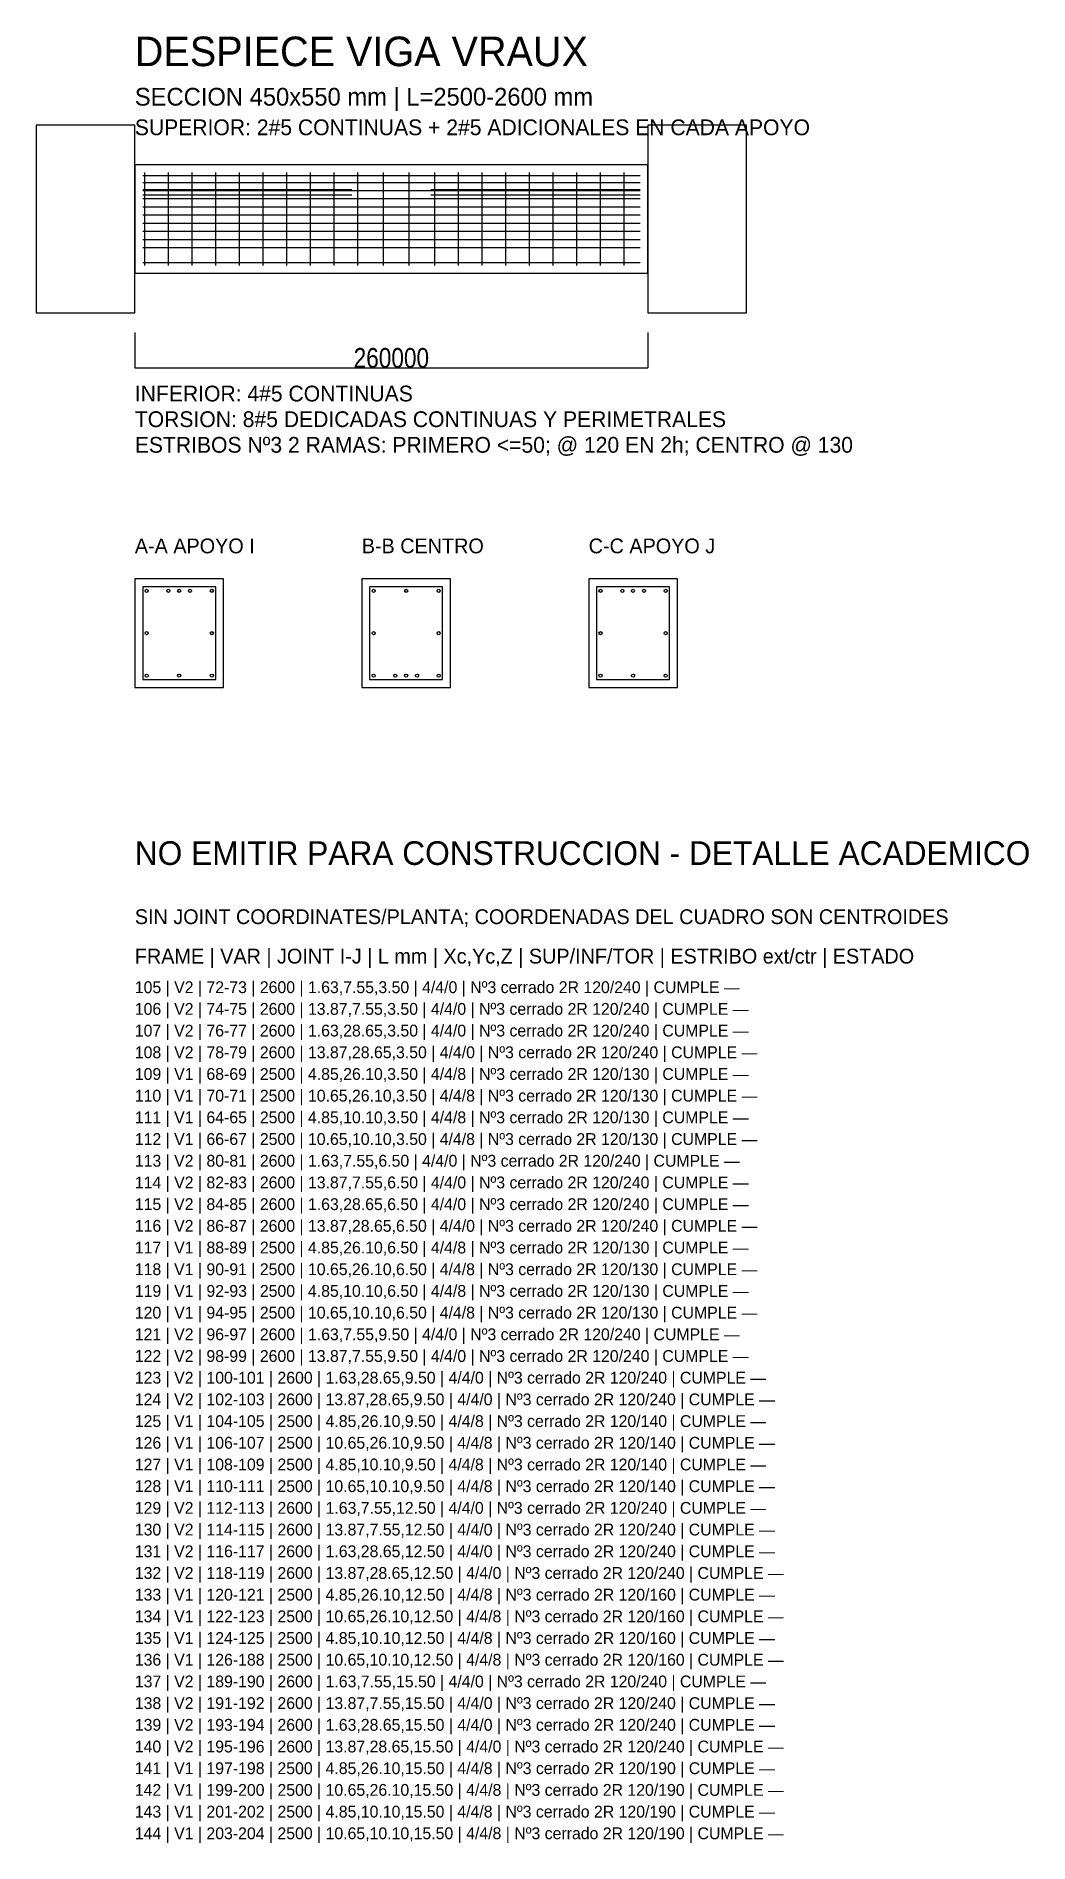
# Model space of a CAD drawing. Header units: metres. Extents: x -500 to 4530, y -7958 to 1202.
import ezdxf

# ---------------------------------------------------------------- set-up
doc = ezdxf.new("R2010")
doc.units = ezdxf.units.M
for name, color, linetype in [('ACERO_INF', 1, 'Continuous'), ('ACERO_SUP', 5, 'Continuous'), ('ACERO_TOR', 30, 'Continuous'), ('ALERTA', 1, 'Continuous'), ('CONTORNO', 7, 'Continuous'), ('COTAS', 3, 'Continuous'), ('ESTRIBOS', 8, 'Continuous'), ('TEXTO', 7, 'Continuous')]:
    doc.layers.add(name, color=color, linetype=linetype)
doc.styles.add('OpenSansCondensed-Light', font='OpenSansCondensed-Light.ttf')
doc.dimstyles.new('EZDXF', dxfattribs={"dimtxt": 0.25, "dimasz": 0.175, "dimexe": 0.375, "dimexo": 0.125, "dimgap": 0.1, "dimtad": 1, "dimlfac": 100, "dimzin": 12, "dimdsep": 46, "dimtxsty": 'OpenSansCondensed-Light', "dimblk": 'ARCHTICK', "dimcen": 2.5, "dimazin": 3, "dimtfac": 0.5, "dimtmove": 2, "dimatfit": 3})

# ---------------------------------------------------------------- blocks, each defined once
blk = doc.blocks.new('_ARCHTICK')
at = {"color": 0, "linetype": 'BYBLOCK', "const_width": 0.15}
blk.add_lwpolyline([(-0.5, -0.5), (0.5, 0.5)], dxfattribs=at)

msp = doc.modelspace()

# ---------------------------------------------------------------- linework, layer by layer
at = {"layer": 'ACERO_INF'}
msp.add_line((40, 55), (2560, 55), dxfattribs=at)
msp.add_line((40, 55), (2560, 55), dxfattribs=at)
msp.add_line((40, 55), (2560, 55), dxfattribs=at)
msp.add_line((40, 55), (2560, 55), dxfattribs=at)
for centre in [(60, -2040), (390, -2040), (1210, -2040), (1320, -2040), (1430, -2040), (1540, -2040), (2360, -2040), (2690, -2040)]:
    msp.add_circle(centre, 7.95, dxfattribs=at)
at = {"layer": 'ACERO_SUP'}
for p, q in [((40, 495), (2560, 495)), ((40, 460), (2560, 460)), ((40, 425), (1100, 425)), ((40, 397), (1100, 397)), ((1500, 425), (2560, 425)), ((1500, 397), (2560, 397))]:
    msp.add_line(p, q, dxfattribs=at)
for centre in [(60, -1610), (170, -1610), (280, -1610), (390, -1610), (1210, -1610), (1540, -1610), (2360, -1610), (2470, -1610), (2580, -1610), (2690, -1610)]:
    msp.add_circle(centre, 7.95, dxfattribs=at)
at = {"layer": 'ACERO_TOR'}
for p, q in [((40, 420), (2560, 420)), ((40, 378.57143), (2560, 378.57143)), ((40, 337.14286), (2560, 337.14286)), ((40, 295.71429), (2560, 295.71429)), ((40, 254.28571), (2560, 254.28571)), ((40, 212.85714), (2560, 212.85714)), ((40, 171.42857), (2560, 171.42857)), ((40, 130), (2560, 130))]:
    msp.add_line(p, q, dxfattribs=at)
for centre in [(60, -1610), (225, -1610), (390, -1610), (1210, -1610), (1375, -1610), (1540, -1610), (2360, -1610), (2525, -1610), (2690, -1610), (60, -1825), (390, -1825), (1210, -1825), (1540, -1825), (2360, -1825), (2690, -1825), (60, -2040), (225, -2040), (390, -2040), (1210, -2040), (1375, -2040), (1540, -2040), (2360, -2040), (2525, -2040), (2690, -2040)]:
    msp.add_circle(centre, 7.95, dxfattribs=at)
at = {"layer": 'CONTORNO'}
for points in [[(-500, -200), (0, -200), (0, 750), (-500, 750)], [(2600, -200), (3100, -200), (3100, 750), (2600, 750)], [(0, 0), (2600, 0), (2600, 550), (0, 550)], [(0, -2100), (450, -2100), (450, -1550), (0, -1550)], [(1150, -2100), (1600, -2100), (1600, -1550), (1150, -1550)], [(2300, -2100), (2750, -2100), (2750, -1550), (2300, -1550)]]:
    msp.add_lwpolyline(points, close=True, dxfattribs=at)
at = {"layer": 'ESTRIBOS'}
for p, q in [((50, 40), (50, 510)), ((170, 40), (170, 510)), ((290, 40), (290, 510)), ((410, 40), (410, 510)), ((530, 40), (530, 510)), ((650, 40), (650, 510)), ((770, 40), (770, 510)), ((890, 40), (890, 510)), ((1010, 40), (1010, 510)), ((1130, 40), (1130, 510)), ((1260, 40), (1260, 510)), ((1390, 40), (1390, 510)), ((1520, 40), (1520, 510)), ((1640, 40), (1640, 510)), ((1760, 40), (1760, 510)), ((1880, 40), (1880, 510)), ((2000, 40), (2000, 510)), ((2120, 40), (2120, 510)), ((2240, 40), (2240, 510)), ((2360, 40), (2360, 510)), ((2480, 40), (2480, 510))]:
    msp.add_line(p, q, dxfattribs=at)
for points in [[(40, -2060), (410, -2060), (410, -1590), (40, -1590)], [(1190, -2060), (1560, -2060), (1560, -1590), (1190, -1590)], [(2340, -2060), (2710, -2060), (2710, -1590), (2340, -1590)]]:
    msp.add_lwpolyline(points, close=True, dxfattribs=at)

# ---------------------------------------------------------------- texts
at = {"layer": 'ACERO_INF'}
msp.add_text('INFERIOR: 4#5 CONTINUAS', height=80, dxfattribs=at).set_placement((0, -650))
at = {"layer": 'ACERO_SUP'}
msp.add_text('SUPERIOR: 2#5 CONTINUAS + 2#5 ADICIONALES EN CADA APOYO', height=80, dxfattribs=at).set_placement((0, 700))
at = {"layer": 'ACERO_TOR'}
msp.add_text('TORSION: 8#5 DEDICADAS CONTINUAS Y PERIMETRALES', height=80, dxfattribs=at).set_placement((0, -780))
at = {"layer": 'ALERTA'}
for s, height, p in [('NO EMITIR PARA CONSTRUCCION - DETALLE ACADEMICO', 120, (0, -3000)), ('SIN JOINT COORDINATES/PLANTA; COORDENADAS DEL CUADRO SON CENTROIDES', 75, (0, -3300))]:
    msp.add_text(s, height=height, dxfattribs=at).set_placement(p)
at = {"layer": 'TEXTO'}
for s, height, p in [('DESPIECE VIGA VRAUX', 150, (0, 1050)), ('SECCION 450x550 mm | L=2500-2600 mm', 90, (0, 850)), ('ESTRIBOS Nº3 2 RAMAS: PRIMERO <=50; @ 120 EN 2h; CENTRO @ 130', 80, (0, -910)), ('A-A APOYO I', 75, (0, -1420)), ('B-B CENTRO', 75, (1150, -1420)), ('C-C APOYO J', 75, (2300, -1420)), ('FRAME | VAR | JOINT I-J | L mm | Xc,Yc,Z | SUP/INF/TOR | ESTRIBO ext/ctr | ESTADO', 75, (0, -3500)), ('105 | V2 | 72-73 | 2600 | 1.63,7.55,3.50 | 4/4/0 | Nº3 cerrado 2R 120/240 | CUMPLE —', 60, (0, -3650)), ('106 | V2 | 74-75 | 2600 | 13.87,7.55,3.50 | 4/4/0 | Nº3 cerrado 2R 120/240 | CUMPLE —', 60, (0, -3760)), ('107 | V2 | 76-77 | 2600 | 1.63,28.65,3.50 | 4/4/0 | Nº3 cerrado 2R 120/240 | CUMPLE —', 60, (0, -3870)), ('108 | V2 | 78-79 | 2600 | 13.87,28.65,3.50 | 4/4/0 | Nº3 cerrado 2R 120/240 | CUMPLE —', 60, (0, -3980)), ('109 | V1 | 68-69 | 2500 | 4.85,26.10,3.50 | 4/4/8 | Nº3 cerrado 2R 120/130 | CUMPLE —', 60, (0, -4090)), ('110 | V1 | 70-71 | 2500 | 10.65,26.10,3.50 | 4/4/8 | Nº3 cerrado 2R 120/130 | CUMPLE —', 60, (0, -4200)), ('111 | V1 | 64-65 | 2500 | 4.85,10.10,3.50 | 4/4/8 | Nº3 cerrado 2R 120/130 | CUMPLE —', 60, (0, -4310)), ('112 | V1 | 66-67 | 2500 | 10.65,10.10,3.50 | 4/4/8 | Nº3 cerrado 2R 120/130 | CUMPLE —', 60, (0, -4420)), ('113 | V2 | 80-81 | 2600 | 1.63,7.55,6.50 | 4/4/0 | Nº3 cerrado 2R 120/240 | CUMPLE —', 60, (0, -4530)), ('114 | V2 | 82-83 | 2600 | 13.87,7.55,6.50 | 4/4/0 | Nº3 cerrado 2R 120/240 | CUMPLE —', 60, (0, -4640)), ('115 | V2 | 84-85 | 2600 | 1.63,28.65,6.50 | 4/4/0 | Nº3 cerrado 2R 120/240 | CUMPLE —', 60, (0, -4750)), ('116 | V2 | 86-87 | 2600 | 13.87,28.65,6.50 | 4/4/0 | Nº3 cerrado 2R 120/240 | CUMPLE —', 60, (0, -4860)), ('117 | V1 | 88-89 | 2500 | 4.85,26.10,6.50 | 4/4/8 | Nº3 cerrado 2R 120/130 | CUMPLE —', 60, (0, -4970)), ('118 | V1 | 90-91 | 2500 | 10.65,26.10,6.50 | 4/4/8 | Nº3 cerrado 2R 120/130 | CUMPLE —', 60, (0, -5080)), ('119 | V1 | 92-93 | 2500 | 4.85,10.10,6.50 | 4/4/8 | Nº3 cerrado 2R 120/130 | CUMPLE —', 60, (0, -5190)), ('120 | V1 | 94-95 | 2500 | 10.65,10.10,6.50 | 4/4/8 | Nº3 cerrado 2R 120/130 | CUMPLE —', 60, (0, -5300)), ('121 | V2 | 96-97 | 2600 | 1.63,7.55,9.50 | 4/4/0 | Nº3 cerrado 2R 120/240 | CUMPLE —', 60, (0, -5410)), ('122 | V2 | 98-99 | 2600 | 13.87,7.55,9.50 | 4/4/0 | Nº3 cerrado 2R 120/240 | CUMPLE —', 60, (0, -5520)), ('123 | V2 | 100-101 | 2600 | 1.63,28.65,9.50 | 4/4/0 | Nº3 cerrado 2R 120/240 | CUMPLE —', 60, (0, -5630)), ('124 | V2 | 102-103 | 2600 | 13.87,28.65,9.50 | 4/4/0 | Nº3 cerrado 2R 120/240 | CUMPLE —', 60, (0, -5740)), ('125 | V1 | 104-105 | 2500 | 4.85,26.10,9.50 | 4/4/8 | Nº3 cerrado 2R 120/140 | CUMPLE —', 60, (0, -5850)), ('126 | V1 | 106-107 | 2500 | 10.65,26.10,9.50 | 4/4/8 | Nº3 cerrado 2R 120/140 | CUMPLE —', 60, (0, -5960)), ('127 | V1 | 108-109 | 2500 | 4.85,10.10,9.50 | 4/4/8 | Nº3 cerrado 2R 120/140 | CUMPLE —', 60, (0, -6070)), ('128 | V1 | 110-111 | 2500 | 10.65,10.10,9.50 | 4/4/8 | Nº3 cerrado 2R 120/140 | CUMPLE —', 60, (0, -6180)), ('129 | V2 | 112-113 | 2600 | 1.63,7.55,12.50 | 4/4/0 | Nº3 cerrado 2R 120/240 | CUMPLE —', 60, (0, -6290)), ('130 | V2 | 114-115 | 2600 | 13.87,7.55,12.50 | 4/4/0 | Nº3 cerrado 2R 120/240 | CUMPLE —', 60, (0, -6400)), ('131 | V2 | 116-117 | 2600 | 1.63,28.65,12.50 | 4/4/0 | Nº3 cerrado 2R 120/240 | CUMPLE —', 60, (0, -6510)), ('132 | V2 | 118-119 | 2600 | 13.87,28.65,12.50 | 4/4/0 | Nº3 cerrado 2R 120/240 | CUMPLE —', 60, (0, -6620)), ('133 | V1 | 120-121 | 2500 | 4.85,26.10,12.50 | 4/4/8 | Nº3 cerrado 2R 120/160 | CUMPLE —', 60, (0, -6730)), ('134 | V1 | 122-123 | 2500 | 10.65,26.10,12.50 | 4/4/8 | Nº3 cerrado 2R 120/160 | CUMPLE —', 60, (0, -6840)), ('135 | V1 | 124-125 | 2500 | 4.85,10.10,12.50 | 4/4/8 | Nº3 cerrado 2R 120/160 | CUMPLE —', 60, (0, -6950)), ('136 | V1 | 126-188 | 2500 | 10.65,10.10,12.50 | 4/4/8 | Nº3 cerrado 2R 120/160 | CUMPLE —', 60, (0, -7060)), ('137 | V2 | 189-190 | 2600 | 1.63,7.55,15.50 | 4/4/0 | Nº3 cerrado 2R 120/240 | CUMPLE —', 60, (0, -7170)), ('138 | V2 | 191-192 | 2600 | 13.87,7.55,15.50 | 4/4/0 | Nº3 cerrado 2R 120/240 | CUMPLE —', 60, (0, -7280)), ('139 | V2 | 193-194 | 2600 | 1.63,28.65,15.50 | 4/4/0 | Nº3 cerrado 2R 120/240 | CUMPLE —', 60, (0, -7390)), ('140 | V2 | 195-196 | 2600 | 13.87,28.65,15.50 | 4/4/0 | Nº3 cerrado 2R 120/240 | CUMPLE —', 60, (0, -7500)), ('141 | V1 | 197-198 | 2500 | 4.85,26.10,15.50 | 4/4/8 | Nº3 cerrado 2R 120/190 | CUMPLE —', 60, (0, -7610)), ('142 | V1 | 199-200 | 2500 | 10.65,26.10,15.50 | 4/4/8 | Nº3 cerrado 2R 120/190 | CUMPLE —', 60, (0, -7720)), ('143 | V1 | 201-202 | 2500 | 4.85,10.10,15.50 | 4/4/8 | Nº3 cerrado 2R 120/190 | CUMPLE —', 60, (0, -7830)), ('144 | V1 | 203-204 | 2500 | 10.65,10.10,15.50 | 4/4/8 | Nº3 cerrado 2R 120/190 | CUMPLE —', 60, (0, -7940))]:
    msp.add_text(s, height=height, dxfattribs=at).set_placement(p)

# ---------------------------------------------------------------- dimensions: what is measured, and where the dimension line sits
at = {"layer": 'COTAS'}
msp.add_linear_dim(base=(0, -480), p1=(0, -300), p2=(2600, -300), dimstyle='EZDXF', override={"dimtxt": 100}, dxfattribs=at).render()

doc.saveas('drawing.dxf')
